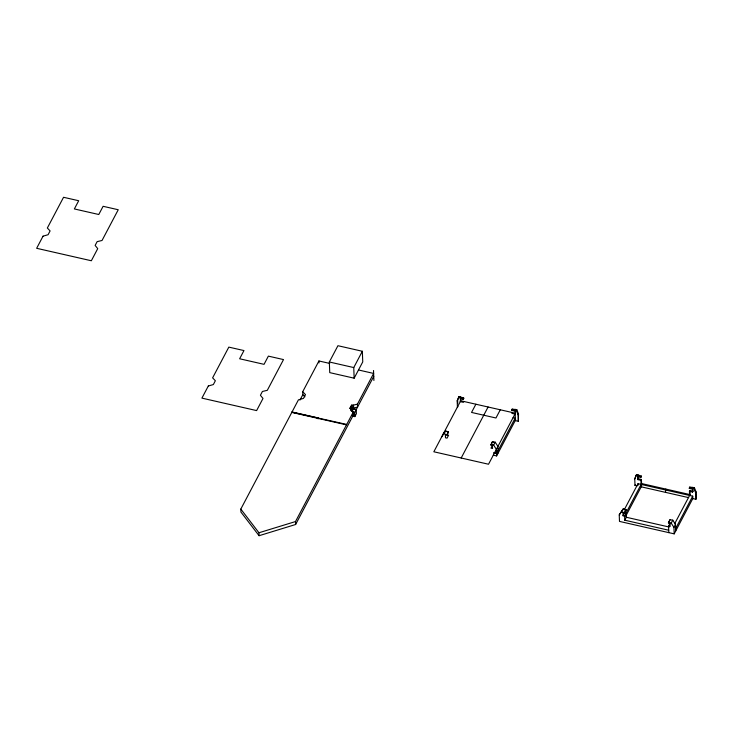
<?xml version="1.0" encoding="UTF-8"?>
<svg xmlns="http://www.w3.org/2000/svg" width="733" height="733" viewBox="0 0 733 733"><rect width="100%" height="100%" fill="white"/><g stroke="black" fill="none" stroke-linecap="round" stroke-linejoin="round"><path stroke-width="1.1" d="M498.165 452.985L497.918 446.434L495.206 442.173L492.42 441.779L490.872 444.958L492.42 445.316L492.549 448.504L490.991 448.156L492.549 445.206M457.868 406.586L457.429 407.42L457.181 400.924L459.023 396.526L463.714 398.046L463.274 399.384L460.168 398.679M457.181 400.924L459.023 396.526M637.069 485.878L634.998 485.411L634.751 478.906L636.592 474.508L641.283 476.038L640.844 477.375L637.737 476.67L638.196 475.809L637.857 479.611L640.963 480.326L641.21 486.822L688.589 497.615M636.592 474.508L634.751 478.906M373.748 376.377L295.619 524.498L259.07 535.713L240.919 512.037L240.809 509.087L298.432 399.842L303.471 398.413L305.478 394.611L302.729 391.697L318.937 360.966L329.749 363.431M299.98 400.081L302.839 394.647L302.729 391.697M329.337 361.992L337.931 345.71L362.34 351.272L362.753 361.9L354.158 378.191L329.749 372.63L329.337 361.992L353.755 367.563L354.158 378.191M318.076 418.864L318.525 418.012L292.036 411.973M353.755 367.563L362.34 351.272M351.977 408.748L350.108 408.079L351.657 405.129L353.517 405.312L353.654 408.987L356.238 409.573L356.394 413.659L354.836 416.61L352.261 416.023M350.117 408.318L351.657 405.129M354.836 416.61L354.68 412.523L352.087 411.451L351.959 408.263L353.517 405.312M352.087 411.451L353.636 408.51L356.238 409.573M295.619 524.498L295.5 521.557L353.123 412.303L350.521 409.133M352.637 408.281L357.53 407.108L357.42 404.167L373.628 373.436L358.492 369.982M460.59 396.855L460.287 401.629L463.393 402.335L463.842 401.482M460.736 400.768L433.835 451.775L488.526 464.236L515.427 413.238L460.736 400.768L460.663 398.807M441.678 436.914L445.664 430.885L448.477 432.003L446.928 434.953L445.371 434.596L445.49 437.784L447.048 438.142L448.605 435.191L447.048 434.834M463.274 399.384L463.714 398.046M446.928 434.953L448.523 431.655M475.882 404.222L471.548 412.432L495.957 417.993L500.291 409.784M461.185 458.006L488.086 407.007M490.872 444.958L492.475 441.669M514.868 411.14L511.762 410.434L512.193 409.096L516.82 409.692L518.524 413.962L518.332 421.301L515.226 420.595L515.281 409.316L515.317 410.288M511.762 410.434L512.193 409.096M493.3 455.166L496.617 455.926L496.525 453.516L493.657 452.82L496.525 453.461L496.369 449.375L493.648 445.114L495.206 442.173M512.321 412.523L511.872 413.385L514.978 414.09M518.332 421.301L518.084 414.796L516.38 410.535L516.82 409.692M496.525 453.516L515.134 418.176L513.063 417.7M518.084 414.796L518.524 413.962M496.617 455.926L515.684 419.734M636.152 475.35L637.701 475.699L638.159 474.847M624.15 509.976L638.012 483.698L692.703 496.159L692.795 498.577L674.186 533.862L619.495 521.401L619.238 514.896L623.233 508.867L626.037 509.747L623.059 515.766L624.617 516.124L624.773 520.21L668.716 530.225M634.998 485.411L635.447 484.559M619.238 514.896L623.233 508.867M640.844 477.375L641.283 476.038M640.963 480.326L641.412 479.464L638.306 478.759M623.059 515.766L622.94 512.578L624.489 512.935L626.092 509.637M625.661 513.714L641.567 483.551L641.412 479.464M624.617 516.124L626.165 513.173L624.617 512.825M625.753 516.133L641.659 485.97M624.773 520.21L626.33 517.26L626.165 513.173M665.811 489.076L665.454 492.347M670.118 523.188L668.56 526.138L670.118 526.496L669.989 523.307L668.432 522.711L670.044 519.651M668.441 522.95L669.98 519.761L672.766 520.155L675.487 524.416L675.734 530.921M692.548 492.081L692.997 491.22L689.89 490.514L689.441 491.367L692.548 492.081L692.438 489.131L689.332 488.425L689.762 487.079L694.389 487.683L696.093 491.944L696.35 498.44L695.901 499.283L692.795 498.577M689.332 488.425L689.762 487.079M674.186 533.862L673.939 527.366L671.217 523.105L672.766 520.155M689.313 487.94L692.392 488.16L692.85 487.308M692.438 489.131L692.887 488.27L692.997 491.22M674.672 523.747L690.046 494.601L689.89 490.514M695.901 499.283L695.654 492.787L693.949 488.517L694.389 487.683M673.939 527.366L675.487 524.416M675.643 528.502L692.703 496.159M695.654 492.787L696.093 491.944M443.227 433.963L445.664 430.885M240.809 509.087L258.951 532.763L295.5 521.557M352.527 405.331L357.42 404.167M511.744 409.949L516.38 410.535M350.108 408.079L351.959 408.263M490.863 444.72L493.648 445.114M668.432 522.711L671.217 523.105M346.727 424.434L291.917 412.184M458.583 397.359L463.256 398.908M461.662 398.056L463.732 398.532M351.666 405.376L352.298 405.761L351.675 405.615M351.519 407.227L350.905 407.09L350.127 408.565L350.75 408.702M446.928 431.645L448.477 432.003M492.429 442.017L493.978 442.375M692.392 488.16L693.949 488.517M352.958 412.129L354.68 412.523M690.046 494.601L641.567 483.551L641.632 485.164M291.807 412.404L346.498 424.865M624.498 509.637L626.046 509.985M626.33 517.26L669.174 527.027M444.106 433.826L446.919 434.706M621.676 511.817L624.479 512.697M637.701 475.699L640.825 476.89M302.839 394.647L304.901 396.828M689.441 491.367L689.597 495.453M668.56 526.138L668.808 532.634M637.737 476.67L637.857 479.611M638.012 483.698L638.077 485.31M457.621 400.081L457.749 403.333M373.518 370.486L373.903 380.464M353.123 412.303L353.242 415.254M350.74 408.464L350.823 410.672M318.937 360.966L319.011 362.936M258.951 532.763L259.07 535.713M43.045 236.163L36.65 248.295L91.341 260.756L97.736 248.624L95.134 245.445L97.141 241.643L102.034 240.479L118.242 209.748L103.106 206.303L98.772 214.503L74.363 208.942L78.697 200.732L63.551 197.287L47.343 228.018L50.091 230.922L48.085 234.725L43.045 236.163M208.319 385.998L201.914 398.12L256.614 410.59L263.01 398.459L260.407 395.279L262.414 391.477L267.307 390.313L283.515 359.582L268.37 356.128L264.045 364.338L239.636 358.776L243.961 350.566L228.824 347.121L212.616 377.852L215.355 380.757L213.349 384.559L208.319 385.998"/></g></svg>
